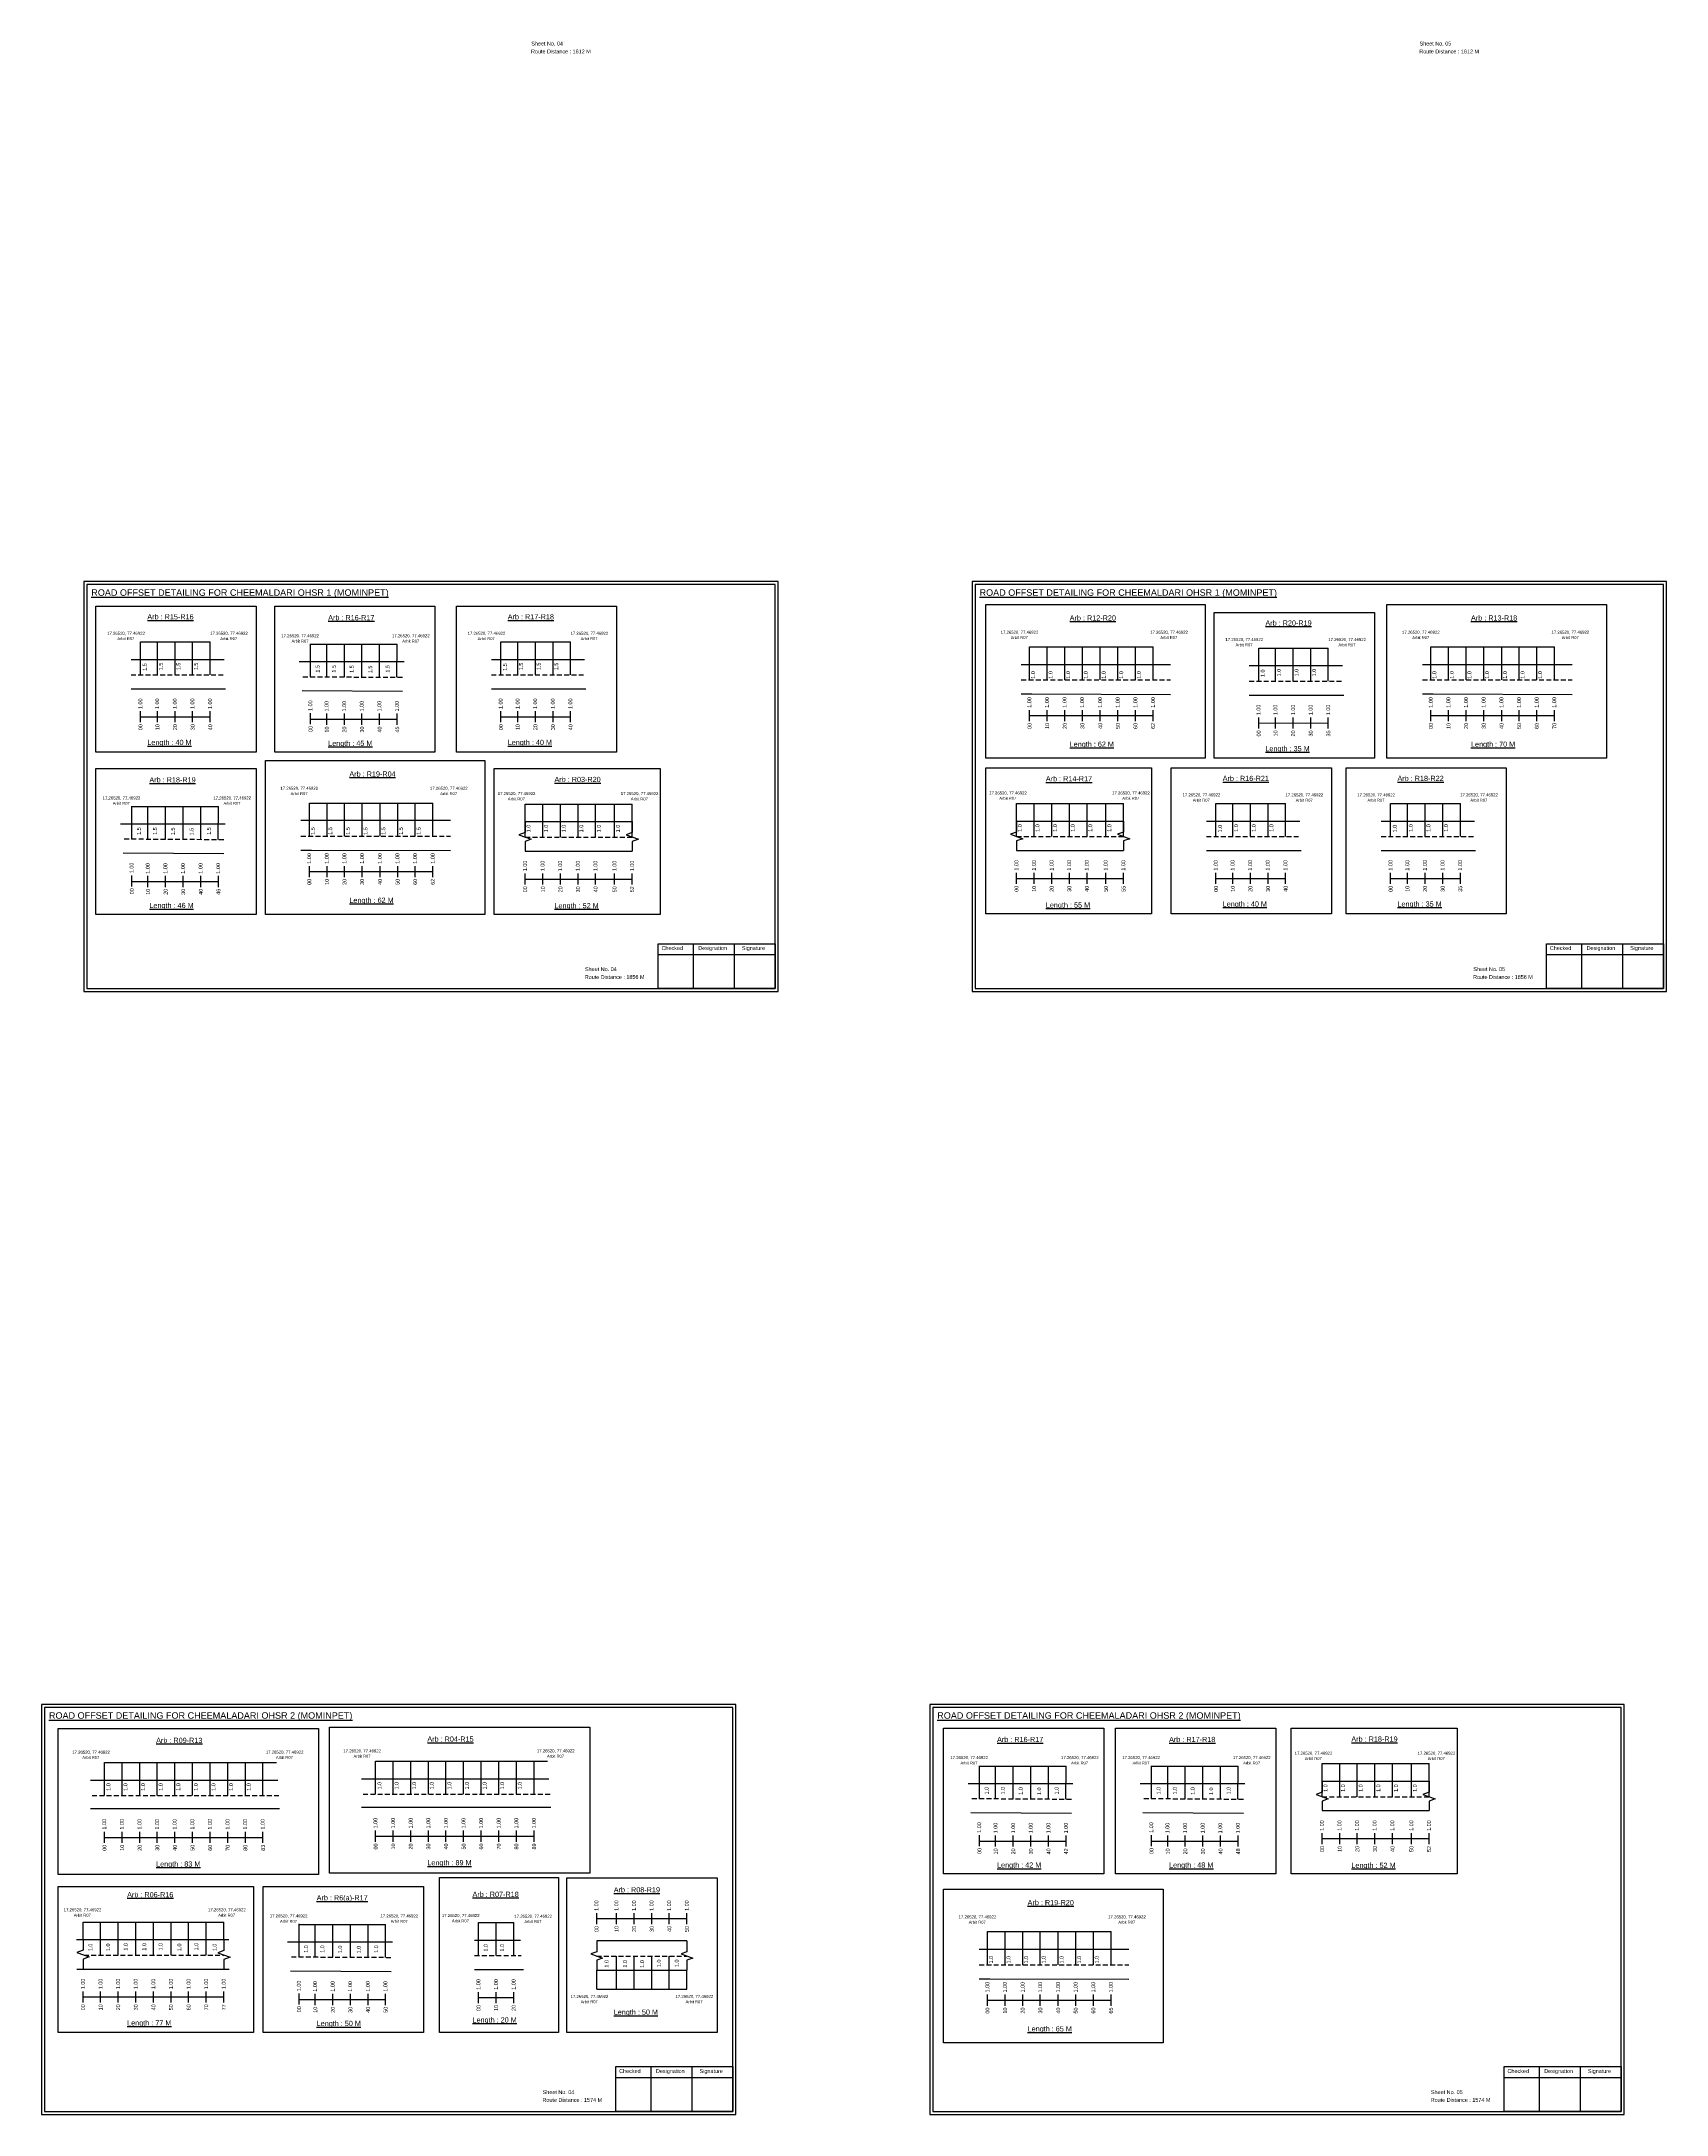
# Model space of a CAD drawing. Header units: inches. Extents: x -117 to 51867, y -12715 to 3423.
# Drawn here: x 22749 to 24005, y 190 to 1791 of the extents above; entities that cross this region are included whole.
import ezdxf

# ---------------------------------------------------------------- set-up
doc = ezdxf.new("R2010")
doc.units = ezdxf.units.IN
doc.header["$MEASUREMENT"] = 0
doc.linetypes.add('DASHED2', pattern=[0.375, 0.25, -0.125])
doc.layers.add('PDF_Geometry', color=7, linetype='Continuous')
doc.layers.add('PDF_Text', color=5, linetype='Continuous')
doc.styles.add('PDF Arial', font='arial.ttf')
doc.styles.get("Standard").update_dxf_attribs({"font": 'arial.ttf'})

msp = doc.modelspace()

# ---------------------------------------------------------------- linework, layer by layer
for p, q in [((22818.5, 1314.1), (22890.5, 1314.1)), ((22825.9, 1302.2), (22825.9, 1327.7)), ((22838.9, 1302.2), (22838.9, 1327.7)), ((22852.5, 1302.2), (22852.5, 1327.7)), ((22866.1, 1302.2), (22866.1, 1327.7)), ((22879.7, 1302.2), (22879.7, 1327.7)), ((22957.2, 1300.6), (22957.2, 1326.1)), ((22969.7, 1300.5), (22969.7, 1325.8)), ((22983.3, 1300.5), (22983.3, 1325.8)), ((22996.9, 1300.6), (22996.9, 1325.8)), ((23010.5, 1300.3), (23010.5, 1325.8)), ((23023.9, 1300.3), (23024.1, 1325.8)), ((23096.9, 1314.1), (23168.9, 1314.1)), ((23104.2, 1302.2), (23104.2, 1327.7)), ((23117.3, 1302.2), (23117.3, 1327.7)), ((23130.9, 1302.2), (23130.9, 1327.7)), ((23144.5, 1302.2), (23144.5, 1327.7)), ((23158.1, 1302.2), (23158.1, 1327.7)), ((23512.6, 1298.2), (23512.6, 1323.7)), ((23526.2, 1298.2), (23526.2, 1323.7)), ((23539.8, 1298.2), (23539.8, 1323.7)), ((23553.4, 1298.2), (23553.4, 1323.7)), ((23567.2, 1298.2), (23567.2, 1323.7)), ((23580.8, 1298.2), (23580.8, 1323.7)), ((23594.4, 1298.2), (23594.4, 1323.7)), ((23608, 1298.2), (23608, 1323.7)), ((23689.6, 1297.4), (23689.6, 1322.9)), ((23702.6, 1297.4), (23702.6, 1322.9)), ((23716.2, 1297.4), (23716.2, 1322.9)), ((23729.8, 1297.4), (23729.8, 1322.9)), ((23743.4, 1297.4), (23743.4, 1322.9)), ((23822.7, 1298.2), (23822.7, 1323.7)), ((23836.3, 1298.2), (23836.3, 1323.7)), ((23849.9, 1298.2), (23849.9, 1323.7)), ((23863.5, 1298.2), (23863.5, 1323.7)), ((23877.3, 1298.2), (23877.3, 1323.7)), ((23890.9, 1298.2), (23890.9, 1323.7)), ((23904.5, 1298.2), (23904.5, 1323.7)), ((23918.1, 1298.2), (23918.1, 1323.7)), ((23029.4, 1312.2), (22948.4, 1312.2)), ((23621.6, 1310), (23506.2, 1310)), ((23682.3, 1309.3), (23754.3, 1309.3)), ((23931.7, 1310), (23816.2, 1310)), ((22818.5, 1291.4), (22891.5, 1291.4)), ((22950.6, 1290), (23028.3, 1289.5)), ((23096.9, 1291.4), (23169.9, 1291.4)), ((23506.2, 1287.4), (23514.3, 1287.4)), ((23514.3, 1287.4), (23621.6, 1287.1)), ((23682.3, 1286.6), (23755.3, 1286.6)), ((23816.2, 1287.4), (23824.3, 1287.4)), ((23824.3, 1287.4), (23931.7, 1287.1)), ((22819.1, 1175.3), (22819.1, 1200.8)), ((22956.3, 1177.7), (22956.3, 1203.2)), ((22969.9, 1177.7), (22969.9, 1203.2)), ((22983.5, 1177.7), (22983.5, 1203.2)), ((22997.1, 1177.7), (22997.1, 1203.2)), ((23010.9, 1177.7), (23010.9, 1203.2)), ((23024.5, 1177.7), (23024.5, 1203.2)), ((23038.1, 1177.7), (23038.1, 1203.2)), ((23051.7, 1177.7), (23051.7, 1203.2)), ((23123, 1176.9), (23123, 1202.4)), ((23136.6, 1176.9), (23136.6, 1202.4)), ((23150.2, 1176.9), (23150.2, 1202.4)), ((23163.8, 1176.9), (23163.8, 1202.4)), ((23177.4, 1176.9), (23177.4, 1202.4)), ((23192, 1176.9), (23192, 1202.4)), ((23205.6, 1176.9), (23205.6, 1202.4)), ((23502.6, 1177.4), (23502.6, 1202.9)), ((23516.2, 1177.4), (23516.2, 1202.9)), ((23529.8, 1177.4), (23529.8, 1202.9)), ((23543.4, 1177.4), (23543.4, 1202.9)), ((23557, 1177.4), (23557, 1202.9)), ((23571.6, 1177.4), (23571.6, 1202.9)), ((23585.2, 1177.4), (23585.2, 1202.9)), ((23656.6, 1177.4), (23656.6, 1202.9)), ((23669.6, 1177.4), (23669.6, 1202.9)), ((23683.2, 1177.4), (23683.2, 1202.9)), ((23696.8, 1177.4), (23696.8, 1202.9)), ((23710.4, 1177.4), (23710.4, 1202.9)), ((23791.5, 1177.4), (23791.5, 1202.9)), ((23804.6, 1177.4), (23804.6, 1202.9)), ((23818.2, 1177.4), (23818.2, 1202.9)), ((23831.8, 1177.4), (23831.8, 1202.9)), ((23845.4, 1177.4), (23845.4, 1202.9)), ((22891.3, 1186.9), (22810.3, 1186.9)), ((22831.6, 1175.3), (22831.6, 1200.5)), ((22845.2, 1175.2), (22845.2, 1200.5)), ((22858.8, 1175.3), (22858.8, 1200.5)), ((22872.4, 1175), (22872.4, 1200.5)), ((22885.8, 1175), (22886, 1200.5)), ((23065.3, 1189.6), (22949.8, 1189.6)), ((23123, 1188.8), (23205.6, 1188.8)), ((23502.6, 1189.2), (23585.2, 1189.2)), ((23649.2, 1189.2), (23721.3, 1189.2)), ((23784.2, 1189.2), (23856.2, 1189.2)), ((22812.5, 1164.7), (22890.2, 1164.2)), ((22949.8, 1166.9), (22957.9, 1166.9)), ((22957.9, 1166.9), (23065.3, 1166.6)), ((23123, 1166.1), (23205.6, 1166.1)), ((23502.6, 1166.6), (23585.2, 1166.6)), ((23649.2, 1166.6), (23722.3, 1166.6)), ((23784.2, 1166.6), (23857.2, 1166.6)), ((22787.1, 448.6), (22931.9, 448.6)), ((22798, 436.8), (22798, 462.3)), ((22811.6, 436.8), (22811.6, 462.3)), ((22825.2, 436.8), (22825.2, 462.3)), ((22838.8, 436.8), (22838.8, 462.3)), ((22852.4, 436.8), (22852.4, 462.3)), ((22866, 436.8), (22866, 462.3)), ((22879.6, 436.8), (22879.6, 462.3)), ((22893.2, 436.8), (22893.2, 462.3)), ((22906.8, 436.8), (22906.8, 462.3)), ((22920.4, 436.8), (22920.4, 462.3)), ((22996.6, 449.6), (23141.3, 449.6)), ((23007.4, 437.7), (23007.4, 463.3)), ((23021, 437.7), (23021, 463.3)), ((23034.6, 437.7), (23034.6, 463.3)), ((23048.2, 437.7), (23048.2, 463.3)), ((23061.8, 437.7), (23061.8, 463.3)), ((23075.4, 437.7), (23075.4, 463.3)), ((23089, 437.7), (23089, 463.3)), ((23102.6, 437.7), (23102.6, 463.3)), ((23116.2, 437.7), (23116.2, 463.3)), ((23129.8, 437.7), (23129.8, 463.3)), ((23473.9, 434.2), (23473.9, 459.7)), ((23486.4, 434.2), (23486.4, 459.4)), ((23500, 434.1), (23500, 459.4)), ((23513.6, 434.2), (23513.6, 459.4)), ((23527.2, 433.9), (23527.2, 459.4)), ((23540.6, 433.9), (23540.8, 459.4)), ((23606.8, 434.2), (23606.8, 459.7)), ((23619.3, 434.2), (23619.3, 459.4)), ((23632.9, 434.1), (23632.9, 459.4)), ((23646.5, 434.2), (23646.5, 459.4)), ((23660.1, 433.9), (23660.1, 459.4)), ((23673.5, 433.9), (23673.7, 459.4)), ((23738.6, 435.8), (23738.6, 461.3)), ((23752.2, 435.8), (23752.2, 461.3)), ((23765.8, 435.8), (23765.8, 461.3)), ((23779.4, 435.8), (23779.4, 461.3)), ((23793, 435.8), (23793, 461.3)), ((23807.7, 435.8), (23807.7, 461.3)), ((23821.3, 435.8), (23821.3, 461.3)), ((23546.1, 445.8), (23465.1, 445.8)), ((23679, 445.8), (23598, 445.8)), ((23738.6, 447.7), (23821.3, 447.7)), ((22933.3, 426.5), (22787.1, 426.5)), ((23142.8, 427.4), (22996.6, 427.4)), ((23467.3, 423.6), (23545.1, 423.1)), ((23600.2, 423.6), (23677.9, 423.1)), ((23738.6, 425), (23821.3, 425)), ((22781.4, 325.4), (22781.4, 339)), ((22795, 313.5), (22795, 339)), ((22808.6, 313.5), (22808.6, 339)), ((22822.2, 313.5), (22822.2, 339)), ((22835.8, 313.5), (22835.8, 339)), ((22849.4, 313.5), (22849.4, 339)), ((22863, 313.5), (22863, 339)), ((22876.6, 313.5), (22876.6, 339)), ((22890.2, 325.4), (22890.2, 339)), ((22948.3, 311.9), (22948.3, 337.5)), ((22960.8, 311.9), (22960.8, 337.2)), ((22974.4, 311.8), (22974.4, 337.2)), ((22988, 311.9), (22988, 337.2)), ((23001.6, 311.6), (23001.6, 337.2)), ((23015, 311.7), (23015.2, 337.2)), ((23087, 313.1), (23087, 338.6)), ((23100.6, 313.1), (23100.6, 338.6)), ((23114.2, 313.1), (23114.2, 338.6)), ((22776.4, 325.4), (22894.1, 325.4)), ((23020.4, 323.5), (22939.5, 323.5)), ((23083.9, 324.9), (23119.4, 324.9)), ((23247.9, 324.6), (23178.2, 324.6)), ((23480.1, 306), (23480.1, 331.6)), ((23493.7, 306), (23493.7, 331.6)), ((23507.3, 306), (23507.3, 331.6)), ((23520.9, 306), (23520.9, 331.6)), ((23534.8, 306), (23534.8, 331.6)), ((23548.4, 306), (23548.4, 331.6)), ((23562, 306), (23562, 331.6)), ((23575.6, 306), (23575.6, 331.6)), ((23193.5, 287.2), (23193.5, 312.7)), ((23207.1, 287.2), (23207.1, 312.7)), ((23220.7, 287.2), (23220.7, 312.7)), ((23234.3, 287.2), (23234.3, 312.7)), ((23589.2, 317.9), (23473.7, 317.9)), ((22776.6, 302.7), (22894.4, 302.7)), ((22941.7, 301.3), (23019.4, 300.8)), ((23083.9, 302.3), (23121.8, 302.3)), ((23178.2, 301.9), (23247.9, 301.9)), ((23178.2, 287.2), (23178.2, 301.9)), ((23247.9, 287.2), (23247.9, 301.9)), ((23473.7, 295.2), (23481.8, 295.2)), ((23481.8, 295.2), (23589.2, 294.9))]:
    msp.add_line(p, q)
at = {"color": 5}
for p, q in [((22825.9, 1327.7), (22879.7, 1327.7)), ((22957.2, 1325.8), (23024.1, 1325.8)), ((23104.2, 1327.7), (23158.1, 1327.7)), ((23512.6, 1323.7), (23608, 1323.7)), ((23689.6, 1322.9), (23743.4, 1322.9)), ((23822.7, 1323.7), (23918.1, 1323.7)), ((22956.3, 1203.2), (23051.7, 1203.2)), ((23123, 1202.4), (23205.6, 1202.4)), ((23502.6, 1202.9), (23585.2, 1202.9)), ((23656.6, 1202.9), (23710.4, 1202.9)), ((23791.5, 1202.9), (23845.4, 1202.9)), ((22819.1, 1200.5), (22886, 1200.5)), ((22798, 462.3), (22930.8, 462.3)), ((23007.4, 463.3), (23140.2, 463.3)), ((23473.9, 459.4), (23540.8, 459.4)), ((23606.8, 459.4), (23673.7, 459.4)), ((23738.6, 461.3), (23821.3, 461.3)), ((22781.4, 339), (22890.2, 339)), ((22948.3, 337.2), (23015.2, 337.2)), ((23087, 338.6), (23114.2, 338.6)), ((23480.1, 331.6), (23575.6, 331.6)), ((23178.2, 287.2), (23247.9, 287.2))]:
    msp.add_line(p, q, dxfattribs=at)
at = {"linetype": 'DASHED2', "ltscale": 15}
for p, q in [((22818.5, 1302.2), (22891, 1302.2)), ((22951.3, 1300.7), (23029.6, 1300.3)), ((23096.9, 1302.2), (23169.4, 1302.2)), ((23506.2, 1298.2), (23621.6, 1298.2)), ((23682.3, 1297.4), (23754.8, 1297.4)), ((23816.2, 1298.2), (23931.7, 1298.2)), ((22813.2, 1175.5), (22891.5, 1175)), ((22949.8, 1177.7), (23065.3, 1177.7)), ((23123, 1176.9), (23205.6, 1176.9)), ((23502.6, 1177.4), (23585.2, 1177.4)), ((23649.2, 1177.4), (23721.8, 1177.4)), ((23784.2, 1177.4), (23856.7, 1177.4)), ((22788.4, 436.8), (22932.7, 436.8)), ((22997.8, 437.7), (23142.2, 437.7)), ((23468.1, 434.4), (23546.3, 433.9)), ((23600.9, 434.4), (23679.2, 433.9)), ((23738.6, 435.8), (23821.3, 435.8)), ((22782.2, 313.5), (22890.2, 313.5)), ((22942.4, 312.1), (23020.7, 311.7)), ((23083.9, 313.1), (23119.9, 313.1)), ((23178.2, 312.7), (23247.9, 312.7)), ((23473.7, 306), (23589.2, 306))]:
    msp.add_line(p, q, dxfattribs=at)
at = {"color": 217, "true_color": 0x93278f}
for p, q in [((22825.9, 1265.5), (22825.9, 1274)), ((22825.9, 1269.7), (22879.7, 1269.8)), ((22838.9, 1265.5), (22838.9, 1274)), ((22852.5, 1265.5), (22852.5, 1274)), ((22866.1, 1265.5), (22866.1, 1274)), ((22879.7, 1265.5), (22879.7, 1274)), ((22957.2, 1264), (22957.2, 1272.5)), ((22957.2, 1267.9), (23024.1, 1267.9)), ((22969.7, 1263.6), (22969.7, 1272.2)), ((22983.3, 1263.6), (22983.3, 1272.2)), ((22996.9, 1263.6), (22996.9, 1272.2)), ((23010.5, 1263.6), (23010.5, 1272.2)), ((23024.1, 1263.6), (23024.1, 1272.2)), ((23104.2, 1265.5), (23104.2, 1274)), ((23104.2, 1269.7), (23158.1, 1269.8)), ((23117.3, 1265.5), (23117.3, 1274)), ((23130.9, 1265.5), (23130.9, 1274)), ((23144.5, 1265.5), (23144.5, 1274)), ((23158.1, 1265.5), (23158.1, 1274)), ((23512.6, 1266.5), (23512.6, 1275)), ((23512.6, 1270.7), (23608, 1270.8)), ((23526.2, 1266.5), (23526.2, 1275)), ((23539.8, 1266.5), (23539.8, 1275)), ((23553.4, 1266.5), (23553.4, 1275)), ((23567.2, 1266.5), (23567.2, 1275)), ((23580.8, 1266.5), (23580.8, 1275)), ((23594.4, 1266.5), (23594.4, 1275)), ((23608, 1266.5), (23608, 1275)), ((23689.6, 1260.7), (23689.6, 1269.2)), ((23689.6, 1264.9), (23743.4, 1265)), ((23702.6, 1260.7), (23702.6, 1269.2)), ((23716.2, 1260.7), (23716.2, 1269.2)), ((23729.8, 1260.7), (23729.8, 1269.2)), ((23743.4, 1260.7), (23743.4, 1269.2)), ((23822.7, 1266.5), (23822.7, 1275)), ((23822.7, 1270.7), (23918.1, 1270.8)), ((23836.3, 1266.5), (23836.3, 1275)), ((23849.9, 1266.5), (23849.9, 1275)), ((23863.5, 1266.5), (23863.5, 1275)), ((23877.3, 1266.5), (23877.3, 1275)), ((23890.9, 1266.5), (23890.9, 1275)), ((23904.5, 1266.5), (23904.5, 1275)), ((23918.1, 1266.5), (23918.1, 1275)), ((22956.3, 1146), (22956.3, 1154.5)), ((22969.9, 1146), (22969.9, 1154.5)), ((22983.5, 1146), (22983.5, 1154.5)), ((22997.1, 1146), (22997.1, 1154.5)), ((23010.9, 1146), (23010.9, 1154.5)), ((23024.5, 1146), (23024.5, 1154.5)), ((23038.1, 1146), (23038.1, 1154.5)), ((23051.7, 1146), (23051.7, 1154.5)), ((22819.1, 1138.7), (22819.1, 1147.3)), ((22819.1, 1142.6), (22886, 1142.6)), ((22831.6, 1138.3), (22831.6, 1146.9)), ((22845.2, 1138.3), (22845.2, 1146.9)), ((22858.8, 1138.3), (22858.8, 1146.9)), ((22872.4, 1138.3), (22872.4, 1146.9)), ((22886, 1138.3), (22886, 1146.9)), ((22956.3, 1150.2), (23051.7, 1150.3)), ((23123, 1140.2), (23123, 1148.7)), ((23123, 1144.5), (23205.6, 1144.5)), ((23136.6, 1140.2), (23136.6, 1148.7)), ((23150.2, 1140.2), (23150.2, 1148.7)), ((23163.8, 1140.2), (23163.8, 1148.7)), ((23177.4, 1140.2), (23177.4, 1148.7)), ((23192, 1140.2), (23192, 1148.7)), ((23205.6, 1140.2), (23205.6, 1148.7)), ((23502.6, 1140.7), (23502.6, 1149.2)), ((23502.6, 1144.9), (23585.2, 1144.9)), ((23516.2, 1140.7), (23516.2, 1149.2)), ((23529.8, 1140.7), (23529.8, 1149.2)), ((23543.4, 1140.7), (23543.4, 1149.2)), ((23557, 1140.7), (23557, 1149.2)), ((23571.6, 1140.7), (23571.6, 1149.2)), ((23585.2, 1140.7), (23585.2, 1149.2)), ((23656.6, 1140.7), (23656.6, 1149.2)), ((23656.6, 1144.9), (23710.4, 1144.9)), ((23669.6, 1140.7), (23669.6, 1149.2)), ((23683.2, 1140.7), (23683.2, 1149.2)), ((23696.8, 1140.7), (23696.8, 1149.2)), ((23710.4, 1140.7), (23710.4, 1149.2)), ((23791.5, 1140.7), (23791.5, 1149.2)), ((23791.5, 1144.9), (23845.4, 1144.9)), ((23804.6, 1140.7), (23804.6, 1149.2)), ((23818.2, 1140.7), (23818.2, 1149.2)), ((23831.8, 1140.7), (23831.8, 1149.2)), ((23845.4, 1140.7), (23845.4, 1149.2)), ((22798, 400.1), (22798, 408.6)), ((22798, 404.3), (22920.4, 404.4)), ((22811.6, 400.1), (22811.6, 408.6)), ((22825.2, 400.1), (22825.2, 408.6)), ((22838.8, 400.1), (22838.8, 408.6)), ((22852.4, 400.1), (22852.4, 408.6)), ((22866, 400.1), (22866, 408.6)), ((22879.6, 400.1), (22879.6, 408.6)), ((22893.2, 400.1), (22893.2, 408.6)), ((22906.8, 400.1), (22906.8, 408.6)), ((22920.4, 400.1), (22920.4, 408.6)), ((23007.4, 401), (23007.4, 409.6)), ((23007.4, 405.3), (23129.8, 405.3)), ((23021, 401), (23021, 409.6)), ((23034.6, 401), (23034.6, 409.6)), ((23048.2, 401), (23048.2, 409.6)), ((23061.8, 401), (23061.8, 409.6)), ((23075.4, 401), (23075.4, 409.6)), ((23089, 401), (23089, 409.6)), ((23102.6, 401), (23102.6, 409.6)), ((23116.2, 401), (23116.2, 409.6)), ((23129.8, 401), (23129.8, 409.6)), ((23473.9, 397.6), (23473.9, 406.2)), ((23473.9, 401.5), (23540.8, 401.5)), ((23486.4, 397.2), (23486.4, 405.8)), ((23500, 397.2), (23500, 405.8)), ((23513.6, 397.2), (23513.6, 405.8)), ((23527.2, 397.2), (23527.2, 405.8)), ((23540.8, 397.2), (23540.8, 405.8)), ((23606.8, 397.6), (23606.8, 406.2)), ((23606.8, 401.5), (23673.7, 401.5)), ((23619.3, 397.2), (23619.3, 405.8)), ((23632.9, 397.2), (23632.9, 405.8)), ((23646.5, 397.2), (23646.5, 405.8)), ((23660.1, 397.2), (23660.1, 405.8)), ((23673.7, 397.2), (23673.7, 405.8)), ((23738.6, 399.1), (23738.6, 407.6)), ((23738.6, 403.4), (23821.3, 403.4)), ((23752.2, 399.1), (23752.2, 407.6)), ((23765.8, 399.1), (23765.8, 407.6)), ((23779.4, 399.1), (23779.4, 407.6)), ((23793, 399.1), (23793, 407.6)), ((23807.7, 399.1), (23807.7, 407.7)), ((23821.3, 399.1), (23821.3, 407.7)), ((23178.2, 337.3), (23178.2, 345.9)), ((23178.2, 341.6), (23247.9, 341.6)), ((23193.5, 337.3), (23193.5, 345.9)), ((23207.1, 337.3), (23207.1, 345.9)), ((23220.7, 337.3), (23220.7, 345.9)), ((23234.3, 337.3), (23234.3, 345.9)), ((23247.9, 337.3), (23247.9, 345.9)), ((22781.4, 276.8), (22781.4, 285.4)), ((22781.4, 281.1), (22890.2, 281.1)), ((22795, 276.8), (22795, 285.4)), ((22808.6, 276.8), (22808.6, 285.4)), ((22822.2, 276.8), (22822.2, 285.4)), ((22835.8, 276.8), (22835.8, 285.4)), ((22849.4, 276.8), (22849.4, 285.4)), ((22863, 276.8), (22863, 285.4)), ((22876.6, 276.8), (22876.6, 285.4)), ((22890.2, 276.8), (22890.2, 285.4)), ((22948.3, 275.3), (22948.3, 283.9)), ((22948.3, 279.2), (23015.2, 279.2)), ((22960.8, 274.9), (22960.8, 283.5)), ((22974.4, 274.9), (22974.4, 283.5)), ((22988, 274.9), (22988, 283.5)), ((23001.6, 274.9), (23001.6, 283.5)), ((23015.2, 274.9), (23015.2, 283.5)), ((23087, 276.4), (23087, 284.9)), ((23087, 280.6), (23114.2, 280.6)), ((23100.6, 276.4), (23100.6, 284.9)), ((23114.2, 276.4), (23114.2, 284.9)), ((23480.1, 274.3), (23480.1, 282.9)), ((23480.1, 278.6), (23575.6, 278.7)), ((23493.7, 274.3), (23493.7, 282.9)), ((23507.3, 274.3), (23507.3, 282.9)), ((23520.9, 274.3), (23520.9, 282.9)), ((23534.8, 274.3), (23534.8, 282.9)), ((23548.4, 274.3), (23548.4, 282.9)), ((23562, 274.3), (23562, 282.9)), ((23575.6, 274.3), (23575.6, 282.9))]:
    msp.add_line(p, q, dxfattribs=at)
for points in [[(22791.4, 1355.2), (22915.2, 1355.2), (22915.2, 1242.5), (22791.4, 1242.5)], [(22929.5, 1355.2), (23053.3, 1355.2), (23053.3, 1242.5), (22929.5, 1242.5)], [(23069.8, 1355.2), (23193.6, 1355.2), (23193.6, 1242.5), (23069.8, 1242.5)], [(23478.7, 1356.5), (23648.3, 1356.5), (23648.3, 1237.7), (23478.7, 1237.7)], [(23655.1, 1350.4), (23779, 1350.4), (23779, 1237.7), (23655.1, 1237.7)], [(23788.7, 1356.5), (23958.3, 1356.5), (23958.3, 1237.7), (23788.7, 1237.7)], [(22922.3, 1236), (23091.9, 1236), (23091.9, 1117.2), (22922.3, 1117.2)], [(22791.4, 1229.9), (22915.2, 1229.9), (22915.2, 1117.2), (22791.4, 1117.2)], [(23099.1, 1229.9), (23227.2, 1229.9), (23227.2, 1117.2), (23099.1, 1117.2)], [(23478.7, 1230.4), (23606.8, 1230.4), (23606.8, 1117.7), (23478.7, 1117.7)], [(23622.1, 1230.4), (23745.9, 1230.4), (23745.9, 1117.7), (23622.1, 1117.7)], [(23757.1, 1230.4), (23880.9, 1230.4), (23880.9, 1117.7), (23757.1, 1117.7)], [(22762.2, 488.4), (22963.4, 488.4), (22963.4, 375.7), (22762.2, 375.7)], [(22971.7, 489.4), (23172.9, 489.4), (23172.9, 376.7), (22971.7, 376.7)], [(23446.2, 488.8), (23570, 488.8), (23570, 376.1), (23446.2, 376.1)], [(23579.1, 488.8), (23702.9, 488.8), (23702.9, 376.1), (23579.1, 376.1)], [(23714.7, 488.8), (23842.8, 488.8), (23842.8, 376.1), (23714.7, 376.1)], [(23056.7, 373.4), (23148.7, 373.4), (23148.7, 253.8), (23056.7, 253.8)], [(23155.1, 373), (23271.4, 373), (23271.4, 253.8), (23155.1, 253.8)], [(22762.2, 366.5), (22913.1, 366.5), (22913.1, 253.8), (22762.2, 253.8)], [(22920.6, 366.5), (23044.4, 366.5), (23044.4, 253.8), (22920.6, 253.8)], [(23446.2, 364.4), (23615.8, 364.4), (23615.8, 245.6), (23446.2, 245.6)]]:
    msp.add_lwpolyline(points, close=True)
at = {"linetype": 'Continuous'}
for points in [[(23123, 1188.8), (23123, 1180.3), (23118.2, 1178.6), (23127.7, 1175.2), (23123, 1173.4), (23123, 1166.1)], [(23205.6, 1188.8), (23205.6, 1180.3), (23200.9, 1178.6), (23210.4, 1175.2), (23205.6, 1173.4), (23205.6, 1166.1)], [(23502.6, 1189.2), (23502.6, 1180.8), (23497.8, 1179.1), (23507.3, 1175.6), (23502.6, 1173.9), (23502.6, 1166.6)], [(23585.2, 1189.2), (23585.2, 1180.8), (23580.5, 1179.1), (23590, 1175.6), (23585.2, 1173.9), (23585.2, 1166.6)], [(23738.6, 447.7), (23738.6, 439.2), (23733.9, 437.5), (23743.3, 434.1), (23738.6, 432.3), (23738.6, 425)], [(23821.3, 447.7), (23821.3, 439.2), (23816.5, 437.5), (23826, 434.1), (23821.3, 432.3), (23821.3, 425)], [(22781.4, 325.7), (22781.4, 317.2), (22776.7, 315.5), (22786.2, 312.1), (22781.4, 310.3), (22781.4, 303)], [(22890.2, 325.4), (22890.2, 316.9), (22885.5, 315.2), (22895, 311.8), (22890.2, 310), (22890.2, 302.7)], [(23178.2, 324.6), (23178.2, 316), (23173.7, 314.4), (23182.7, 311.1), (23178.2, 309.5), (23178.2, 301.9)], [(23247.9, 324.6), (23247.9, 316), (23243.4, 314.4), (23252.4, 311.1), (23247.9, 309.5), (23247.9, 301.9)]]:
    msp.add_lwpolyline(points, dxfattribs=at)
at = {"layer": 'PDF_Geometry'}
for points in [[(22782, 1374.3), (22782, 1057.6), (23318.5, 1057.6), (23318.5, 1374.3)], [(22784.3, 1371.9), (22784.3, 1060), (23316.1, 1060), (23316.1, 1371.9)], [(23468.2, 1374.3), (23468.2, 1057.6), (24004.7, 1057.6), (24004.7, 1374.3)], [(23470.5, 1371.9), (23470.5, 1060), (24002.2, 1060), (24002.2, 1371.9)], [(22749.3, 507), (22749.3, 190.3), (23285.8, 190.3), (23285.8, 507)], [(22751.6, 504.7), (22751.6, 192.7), (23283.4, 192.7), (23283.4, 504.7)], [(23435.5, 507), (23435.5, 190.3), (23972, 190.3), (23972, 507)], [(23437.8, 504.7), (23437.8, 192.7), (23969.5, 192.7), (23969.5, 504.7)]]:
    msp.add_lwpolyline(points, close=True, dxfattribs=at)
at = {"layer": 'PDF_Geometry', "color": 242, "true_color": 0xcc1f26}
for points in [[(23316.1, 1059.9), (23225.7, 1059.9), (23225.7, 1094.5), (23316.1, 1094.5)], [(24002.2, 1059.9), (23911.9, 1059.9), (23911.9, 1094.5), (24002.2, 1094.5)], [(23283.4, 192.6), (23193, 192.6), (23193, 227.3), (23283.4, 227.3)], [(23969.5, 192.6), (23879.2, 192.6), (23879.2, 227.3), (23969.5, 227.3)]]:
    msp.add_lwpolyline(points, close=True, dxfattribs=at)
for points in [[(23252.7, 1094.5), (23252.7, 1059.9)], [(23284.4, 1094.5), (23284.4, 1059.9)], [(23938.9, 1094.5), (23938.9, 1059.9)], [(23970.6, 1094.5), (23970.6, 1059.9)], [(23225.7, 1086.1), (23316.1, 1086.1)], [(23911.9, 1086.1), (24002.2, 1086.1)], [(23220, 227.3), (23220, 192.6)], [(23251.7, 227.3), (23251.7, 192.6)], [(23906.2, 227.3), (23906.2, 192.6)], [(23937.9, 227.3), (23937.9, 192.6)], [(23193, 218.9), (23283.4, 218.9)], [(23879.2, 218.9), (23969.5, 218.9)]]:
    msp.add_lwpolyline(points, dxfattribs=at)

# ---------------------------------------------------------------- texts
for s, p in [('Sheet No. 04', (23127.7, 1788.2)), ('Route Distance : 1612 M', (23127.5, 1782.1)), ('Sheet No. 05', (23813.9, 1788.2)), ('Route Distance : 1612 M', (23813.7, 1782.1)), ('Sheet No. 04', (23169.2, 1073.4)), ('Sheet No. 05', (23855.4, 1073.4)), ('Route Distance : 1856 M', (23169, 1067.3)), ('Route Distance : 1856 M', (23855.2, 1067.3)), ('Sheet No. 04', (23136.5, 206.1)), ('Sheet No. 05', (23822.7, 206.1)), ('Route Distance : 1574 M', (23136.3, 200.1)), ('Route Distance : 1574 M', (23822.5, 200.1))]:
    msp.add_text(s, height=3).set_placement(p)
at = {"color": 242, "true_color": 0xcd2027}
for s, height, p in [('%%UROAD OFFSET DETAILING FOR CHEEMALDARI OHSR 1 (MOMINPET)', 5, (22787.8, 1363.2)), ('%%UROAD OFFSET DETAILING FOR CHEEMALDARI OHSR 1 (MOMINPET)', 5, (23474, 1363.2)), ('%%UArb : R15-R16', 4, (22831.1, 1345)), ('%%UArb : R16-R17', 4, (22970.8, 1344.3)), ('%%UArb : R17-R18', 4, (23109.5, 1345)), ('%%UArb : R12-R20', 4, (23543.6, 1344.1)), ('%%UArb : R13-R18', 4, (23853.6, 1344.1)), ('%%UArb : R20-R19', 4, (23694.8, 1340.2)), ('%%ULength : 40 M', 4, (22831.1, 1248)), ('%%ULength : 45 M', 4, (22970.8, 1247.3)), ('%%ULength : 40 M', 4, (23109.5, 1248)), ('%%ULength : 62 M', 4, (23543.6, 1246.6)), ('%%ULength : 70 M', 4, (23853.6, 1246.6)), ('%%ULength : 35 M', 4, (23694.8, 1243.2)), ('%%UArb : R18-R19', 4, (22832.7, 1219.1)), ('%%UArb : R19-R04', 4, (22987.2, 1223.6)), ('%%UArb : R03-R20', 4, (23145.6, 1219.4)), ('%%UArb : R14-R17', 4, (23525.2, 1219.9)), ('%%UArb : R16-R21', 4, (23661.8, 1220.2)), ('%%UArb : R18-R22', 4, (23796.8, 1220.2)), ('%%ULength : 46 M', 4, (22832.7, 1122.1)), ('%%ULength : 62 M', 4, (22987.2, 1126.1)), ('%%ULength : 52 M', 4, (23145.6, 1121.9)), ('%%ULength : 55 M', 4, (23525.2, 1122.4)), ('%%ULength : 40 M', 4, (23661.8, 1123.2)), ('%%ULength : 35 M', 4, (23796.8, 1123.2)), ('%%UROAD OFFSET DETAILING FOR CHEEMALADARI OHSR 2 (MOMINPET)', 5, (22755.1, 496)), ('%%UROAD OFFSET DETAILING FOR CHEEMALADARI OHSR 2 (MOMINPET)', 5, (23441.3, 496)), ('%%UArb : R09-R13', 4, (22837.9, 477.3)), ('%%UArb : R04-R15', 4, (23047.4, 478.3)), ('%%UArb : R16-R17', 4, (23487.5, 478)), ('%%UArb : R17-R18', 4, (23620.4, 478)), ('%%UArb : R18-R19', 4, (23761.2, 478.3)), ('%%ULength : 83 M', 4, (22837.9, 381.8)), ('%%ULength : 89 M', 4, (23047.4, 382.8)), ('%%ULength : 42 M', 4, (23487.5, 381)), ('%%ULength : 48 M', 4, (23620.4, 381)), ('%%ULength : 52 M', 4, (23761.2, 380.8)), ('%%UArb : R06-R16', 4, (22815.5, 358.1)), ('%%UArb : R6(a)-R17', 4, (22961.9, 355.7)), ('%%UArb : R07-R18', 4, (23082.3, 358.4)), ('%%UArb : R08-R19', 4, (23191.4, 361.9)), ('%%UArb : R19-R20', 4, (23511.1, 352)), ('%%ULength : 77 M', 4, (22815.5, 259.1)), ('%%ULength : 50 M', 4, (22961.9, 258.7)), ('%%ULength : 20 M', 4, (23082.3, 261.4)), ('%%ULength : 50 M', 4, (23191.4, 267.4)), ('%%ULength : 65 M', 4, (23511.1, 254.5))]:
    msp.add_text(s, height=height, dxfattribs=at).set_placement(p)
at = {"color": 5}
for s, height, p in [('17.26520, 77.46922', 2.34, (22800.1, 1333.1)), ('Arbit R07', 2.25, (22807.9, 1329)), ('17.26520, 77.46922', 2.34, (22879.6, 1333.1)), ('Arbit R07', 2.25, (22887.4, 1329)), ('17.26520, 77.46922', 2.34, (22934.6, 1331.2)), ('Arbit R07', 2.25, (22942.5, 1327.1)), ('17.26520, 77.46922', 2.34, (23020.1, 1331.2)), ('Arbit R07', 2.25, (23028, 1327.1)), ('17.26520, 77.46922', 2.34, (23078.5, 1333.1)), ('Arbit R07', 2.25, (23086.3, 1329)), ('17.26520, 77.46922', 2.34, (23158, 1333.1)), ('Arbit R07', 2.25, (23165.8, 1329)), ('17.26520, 77.46922', 2.34, (23490.3, 1333.9)), ('Arbit R07', 2.25, (23498.1, 1329.8)), ('17.26520, 77.46922', 2.34, (23605.8, 1333.9)), ('Arbit R07', 2.25, (23613.6, 1329.8)), ('17.26520, 77.46922', 2.34, (23663.9, 1328.3)), ('17.26520, 77.46922', 2.34, (23743.4, 1328.3)), ('17.26520, 77.46922', 2.34, (23800.3, 1333.9)), ('Arbit R07', 2.25, (23808.2, 1329.8)), ('17.26520, 77.46922', 2.34, (23915.8, 1333.9)), ('Arbit R07', 2.25, (23923.7, 1329.8)), ('Arbit R07', 2.25, (23671.7, 1324.2)), ('Arbit R07', 2.25, (23751.2, 1324.2)), ('17.26520, 77.46922', 2.34, (22796.6, 1205.9)), ('Arbit R07', 2.25, (22804.4, 1201.8)), ('17.26520, 77.46922', 2.34, (22882.1, 1205.9)), ('Arbit R07', 2.25, (22889.9, 1201.8)), ('17.26520, 77.46922', 2.34, (22933.9, 1213.4)), ('Arbit R07', 2.25, (22941.8, 1209.3)), ('17.26520, 77.46922', 2.34, (23049.4, 1213.4)), ('Arbit R07', 2.25, (23057.3, 1209.3)), ('17.26520, 77.46922', 2.34, (23101.8, 1209.3)), ('Arbit R07', 2.25, (23109.6, 1205.2)), ('17.26520, 77.46922', 2.34, (23196.8, 1209.3)), ('Arbit R07', 2.25, (23204.6, 1205.2)), ('17.26520, 77.46922', 2.34, (23481.4, 1209.8)), ('Arbit R07', 2.25, (23489.2, 1205.7)), ('17.26520, 77.46922', 2.34, (23576.4, 1209.8)), ('Arbit R07', 2.25, (23584.2, 1205.7)), ('17.26520, 77.46922', 2.34, (23630.8, 1208.3)), ('Arbit R07', 2.25, (23638.7, 1204.2)), ('17.26520, 77.46922', 2.34, (23710.3, 1208.3)), ('Arbit R07', 2.25, (23718.2, 1204.2)), ('17.26520, 77.46922', 2.34, (23765.8, 1208.3)), ('Arbit R07', 2.25, (23773.6, 1204.2)), ('17.26520, 77.46922', 2.34, (23845.3, 1208.3)), ('Arbit R07', 2.25, (23853.1, 1204.2)), ('17.26520, 77.46922', 2.34, (22773.1, 469)), ('Arbit R07', 2.25, (22780.9, 464.9)), ('17.26520, 77.46922', 2.34, (22922.6, 469)), ('Arbit R07', 2.25, (22930.4, 464.9)), ('17.26520, 77.46922', 2.34, (22982.5, 470)), ('Arbit R07', 2.25, (22990.4, 465.9)), ('17.26520, 77.46922', 2.34, (23132, 470)), ('Arbit R07', 2.25, (23139.9, 465.9)), ('17.26520, 77.46922', 2.34, (23451.4, 464.8)), ('17.26520, 77.46922', 2.34, (23536.9, 464.8)), ('17.26520, 77.46922', 2.34, (23584.2, 464.8)), ('17.26520, 77.46922', 2.34, (23669.7, 464.8)), ('17.26520, 77.46922', 2.34, (23717.4, 468.2)), ('Arbit R07', 2.25, (23725.2, 464.1)), ('17.26520, 77.46922', 2.34, (23812.4, 468.2)), ('Arbit R07', 2.25, (23820.2, 464.1)), ('Arbit R07', 2.25, (23459.2, 460.7)), ('Arbit R07', 2.25, (23544.7, 460.7)), ('Arbit R07', 2.25, (23592.1, 460.7)), ('Arbit R07', 2.25, (23677.6, 460.7)), ('17.26520, 77.46922', 2.34, (22766.5, 347.3)), ('Arbit R07', 2.25, (22774.3, 343.1)), ('17.26520, 77.46922', 2.34, (22878, 347.3)), ('Arbit R07', 2.25, (22885.8, 343.1)), ('17.26520, 77.46922', 2.34, (22925.7, 342.5)), ('Arbit R07', 2.25, (22933.6, 338.4)), ('17.26520, 77.46922', 2.34, (23011.2, 342.5)), ('Arbit R07', 2.25, (23019.1, 338.4)), ('17.26520, 77.46922', 2.34, (23058.6, 342.8)), ('Arbit R07', 2.25, (23066.4, 338.7)), ('17.26520, 77.46922', 2.34, (23114.6, 342.3)), ('Arbit R07', 2.25, (23122.4, 338.2)), ('17.26520, 77.46922', 2.34, (23457.8, 341.8)), ('Arbit R07', 2.25, (23465.6, 337.7)), ('17.26520, 77.46922', 2.34, (23573.3, 341.8)), ('Arbit R07', 2.25, (23581.1, 337.7)), ('17.26520, 77.46922', 2.34, (23158.1, 280.4)), ('Arbit R07', 2.25, (23165.9, 276.3)), ('17.26520, 77.46922', 2.34, (23239.1, 280.4)), ('Arbit R07', 2.25, (23246.9, 276.3))]:
    msp.add_text(s, height=height, dxfattribs=at).set_placement(p)
for s, p in [('1.5', (22830.5, 1305.3)), ('1.5', (22843, 1305.8)), ('1.5', (22856.6, 1305.8)), ('1.5', (22870.2, 1305.8)), ('1.5', (22964.1, 1303.9)), ('1.5', (22976.7, 1303.9)), ('1.5', (22990.5, 1303.7)), ('1.5', (23004.8, 1303.5)), ('1.5', (23018.3, 1303.9)), ('1.5', (23108.9, 1305.3)), ('1.5', (23121.3, 1305.8)), ('1.5', (23134.9, 1305.8)), ('1.5', (23148.5, 1305.8)), ('1.0', (23516.8, 1299.2)), ('1.0', (23530.3, 1299.2)), ('1.0', (23543.9, 1299.2)), ('1.0', (23557.5, 1299.2)), ('1.0', (23571.3, 1299.2)), ('1.0', (23584.9, 1299.2)), ('1.0', (23598.5, 1299.2)), ('1.0', (23694.2, 1300.5)), ('1.0', (23706.7, 1301)), ('1.0', (23720.3, 1301)), ('1.0', (23733.9, 1301)), ('1.0', (23826.8, 1299.2)), ('1.0', (23840.3, 1299.2)), ('1.0', (23853.9, 1299.2)), ('1.0', (23867.5, 1299.2)), ('1.0', (23881.3, 1299.2)), ('1.0', (23894.9, 1299.2)), ('1.0', (23908.5, 1299.2)), ('1.0', (23127, 1180.6)), ('1.0', (23140.6, 1180.6)), ('1.0', (23154.2, 1180.6)), ('1.0', (23167.8, 1180.6)), ('1.0', (23181.4, 1180.6)), ('1.0', (23196.1, 1180.6)), ('1.0', (23506.6, 1181)), ('1.0', (23520.2, 1181)), ('1.0', (23533.8, 1181)), ('1.0', (23547.4, 1181)), ('1.0', (23561, 1181)), ('1.0', (23575.7, 1181)), ('1.0', (23661.2, 1180.5)), ('1.0', (23673.7, 1181)), ('1.0', (23687.3, 1181)), ('1.0', (23700.9, 1181)), ('1.0', (23796.2, 1180.5)), ('1.0', (23808.6, 1181)), ('1.0', (23822.2, 1181)), ('1.0', (23835.8, 1181)), ('1.5', (22826.1, 1178.6)), ('1.5', (22838.6, 1178.6)), ('1.5', (22852.4, 1178.4)), ('1.5', (22866.7, 1178.2)), ('1.5', (22880.2, 1178.6)), ('1.5', (22960.4, 1178.7)), ('1.5', (22973.9, 1178.7)), ('1.5', (22987.5, 1178.7)), ('1.5', (23001.1, 1178.7)), ('1.5', (23014.9, 1178.7)), ('1.5', (23028.5, 1178.7)), ('1.5', (23042.1, 1178.7)), ('1.0', (22802.5, 440.4)), ('1.0', (22815.7, 440.4)), ('1.0', (22829.3, 440.4)), ('1.0', (22842.9, 440.4)), ('1.0', (22856.5, 440.4)), ('1.0', (22870.1, 440.4)), ('1.0', (22883.7, 440.4)), ('1.0', (22897.3, 440.4)), ('1.0', (22910.9, 440.4)), ('1.0', (23011.9, 441.4)), ('1.0', (23025.1, 441.4)), ('1.0', (23038.7, 441.4)), ('1.0', (23052.3, 441.4)), ('1.0', (23065.9, 441.4)), ('1.0', (23079.5, 441.4)), ('1.0', (23093.1, 441.4)), ('1.0', (23106.7, 441.4)), ('1.0', (23120.3, 441.4)), ('1.0', (23480.9, 437.5)), ('1.0', (23493.5, 437.5)), ('1.0', (23507.2, 437.3)), ('1.0', (23521.5, 437.1)), ('1.0', (23535, 437.5)), ('1.0', (23613.7, 437.5)), ('1.0', (23626.3, 437.5)), ('1.0', (23640.1, 437.3)), ('1.0', (23654.4, 437.1)), ('1.0', (23667.9, 437.5)), ('1.0', (23742.7, 439.5)), ('1.0', (23756.3, 439.5)), ('1.0', (23769.9, 439.5)), ('1.0', (23783.5, 439.5)), ('1.0', (23797.1, 439.5)), ('1.0', (23811.7, 439.5)), ('1.0', (22788.6, 316.5)), ('1.0', (22802.3, 316.6)), ('1.0', (22815.9, 316.9)), ('1.0', (22830.2, 316.9)), ('1.0', (22842.8, 317)), ('1.0', (22857.3, 316.6)), ('1.0', (22870.4, 317)), ('1.0', (22884.6, 316.5)), ('1.0', (22955.2, 315.2)), ('1.0', (22967.8, 315.2)), ('1.0', (22981.5, 315)), ('1.0', (22995.9, 314.8)), ('1.0', (23009.4, 315.2)), ('1.0', (23094, 316.2)), ('1.0', (23106.6, 316.2)), ('1.0', (23187.3, 303.8)), ('1.0', (23201.6, 303.8)), ('1.0', (23214.8, 303.7)), ('1.0', (23227.7, 304.2)), ('1.0', (23241.5, 304.2)), ('1.0', (23484.3, 307)), ('1.0', (23497.8, 307)), ('1.0', (23511.4, 307)), ('1.0', (23525, 307)), ('1.0', (23538.8, 307)), ('1.0', (23552.4, 307)), ('1.0', (23566, 307))]:
    msp.add_text(s, height=3, rotation=90).set_placement(p)
at = {"color": 217, "true_color": 0x93278f}
for s, p in [('1.00', (22827.2, 1275.8)), ('1.00', (22840.2, 1275.8)), ('1.00', (22853.8, 1275.8)), ('1.00', (22867.4, 1275.8)), ('1.00', (22881, 1275.8)), ('1.00', (22958.5, 1274.3)), ('1.00', (22971, 1273.9)), ('1.00', (22984.6, 1273.9)), ('1.00', (22998.2, 1273.9)), ('1.00', (23011.8, 1273.9)), ('1.00', (23025.4, 1273.9)), ('1.00', (23105.5, 1275.8)), ('1.00', (23118.6, 1275.8)), ('1.00', (23132.2, 1275.8)), ('1.00', (23145.8, 1275.8)), ('1.00', (23159.4, 1275.8)), ('1.00', (23513.9, 1276.8)), ('1.00', (23527.5, 1276.8)), ('1.00', (23541.1, 1276.8)), ('1.00', (23554.7, 1276.8)), ('1.00', (23568.6, 1276.8)), ('1.00', (23582.2, 1276.8)), ('1.00', (23595.8, 1276.8)), ('1.00', (23609.4, 1276.8)), ('1.00', (23824, 1276.8)), ('1.00', (23837.6, 1276.8)), ('1.00', (23851.2, 1276.8)), ('1.00', (23864.8, 1276.8)), ('1.00', (23878.6, 1276.8)), ('1.00', (23892.2, 1276.8)), ('1.00', (23905.8, 1276.8)), ('1.00', (23919.4, 1276.8)), ('00', (23514.1, 1260.4)), ('10', (23527.7, 1260.4)), ('20', (23541.3, 1260.4)), ('30', (23554.9, 1260.4)), ('40', (23568.7, 1260.4)), ('50', (23582.3, 1260.4)), ('60', (23595.9, 1260.4)), ('62', (23609.5, 1260.4)), ('1.00', (23690.9, 1271)), ('1.00', (23704, 1271)), ('1.00', (23717.6, 1271)), ('1.00', (23731.2, 1271)), ('1.00', (23744.8, 1271)), ('00', (23824.1, 1260.4)), ('10', (23837.7, 1260.4)), ('20', (23851.3, 1260.4)), ('30', (23864.9, 1260.4)), ('40', (23878.7, 1260.4)), ('50', (23892.3, 1260.4)), ('60', (23905.9, 1260.4)), ('70', (23919.5, 1260.4)), ('00', (22827.3, 1259.4)), ('10', (22840.4, 1259.4)), ('20', (22854, 1259.4)), ('30', (22867.6, 1259.4)), ('40', (22881.2, 1259.4)), ('00', (22958.7, 1258)), ('10', (22971.2, 1257.6)), ('20', (22984.8, 1257.6)), ('30', (22998.4, 1257.6)), ('40', (23012, 1257.6)), ('45', (23025.6, 1257.6)), ('00', (23105.7, 1259.4)), ('10', (23118.7, 1259.4)), ('20', (23132.3, 1259.4)), ('30', (23145.9, 1259.4)), ('40', (23159.5, 1259.4)), ('00', (23691.1, 1254.6)), ('10', (23704.1, 1254.6)), ('20', (23717.7, 1254.6)), ('30', (23731.3, 1254.6)), ('35', (23744.9, 1254.6)), ('1.00', (22820.4, 1149)), ('1.00', (22832.9, 1148.6)), ('1.00', (22846.5, 1148.6)), ('1.00', (22860.1, 1148.6)), ('1.00', (22873.7, 1148.6)), ('1.00', (22887.3, 1148.6)), ('1.00', (22957.6, 1156.3)), ('1.00', (22971.2, 1156.3)), ('1.00', (22984.8, 1156.3)), ('1.00', (22998.4, 1156.3)), ('1.00', (23012.2, 1156.3)), ('1.00', (23025.8, 1156.3)), ('1.00', (23039.4, 1156.3)), ('1.00', (23053, 1156.3)), ('1.00', (23124.3, 1150.5)), ('1.00', (23137.9, 1150.5)), ('1.00', (23151.5, 1150.5)), ('1.00', (23165.1, 1150.5)), ('1.00', (23178.7, 1150.5)), ('1.00', (23193.4, 1150.5)), ('1.00', (23207, 1150.5)), ('1.00', (23503.9, 1151)), ('1.00', (23517.5, 1151)), ('1.00', (23531.1, 1151)), ('1.00', (23544.7, 1151)), ('1.00', (23558.3, 1151)), ('1.00', (23572.9, 1151)), ('1.00', (23586.5, 1151)), ('1.00', (23657.9, 1151)), ('1.00', (23670.9, 1151)), ('1.00', (23684.5, 1151)), ('1.00', (23698.1, 1151)), ('1.00', (23711.7, 1151)), ('1.00', (23792.9, 1151)), ('1.00', (23805.9, 1151)), ('1.00', (23819.5, 1151)), ('1.00', (23833.1, 1151)), ('1.00', (23846.7, 1151)), ('00', (22820.6, 1132.7)), ('10', (22833.1, 1132.3)), ('20', (22846.7, 1132.3)), ('30', (22860.3, 1132.3)), ('40', (22873.9, 1132.3)), ('46', (22887.5, 1132.3)), ('00', (22957.7, 1140)), ('10', (22971.3, 1140)), ('20', (22984.9, 1140)), ('30', (22998.5, 1140)), ('40', (23012.3, 1140)), ('50', (23025.9, 1140)), ('60', (23039.5, 1140)), ('62', (23053.1, 1140)), ('00', (23124.5, 1134.2)), ('10', (23138.1, 1134.2)), ('20', (23151.7, 1134.2)), ('30', (23165.3, 1134.2)), ('40', (23178.9, 1134.2)), ('50', (23193.5, 1134.2)), ('52', (23207.1, 1134.2)), ('00', (23504, 1134.6)), ('10', (23517.6, 1134.6)), ('20', (23531.2, 1134.6)), ('30', (23544.8, 1134.6)), ('40', (23558.4, 1134.6)), ('50', (23573.1, 1134.6)), ('55', (23586.7, 1134.6)), ('00', (23658.1, 1134.6)), ('10', (23671.1, 1134.6)), ('20', (23684.7, 1134.6)), ('30', (23698.3, 1134.6)), ('40', (23711.9, 1134.6)), ('00', (23793, 1134.6)), ('10', (23806, 1134.6)), ('20', (23819.6, 1134.6)), ('30', (23833.2, 1134.6)), ('35', (23846.8, 1134.6)), ('1.00', (22799.3, 410.4)), ('1.00', (22812.9, 410.4)), ('1.00', (22826.5, 410.4)), ('1.00', (22840.1, 410.4)), ('1.00', (22853.7, 410.4)), ('1.00', (22867.3, 410.4)), ('1.00', (22880.9, 410.4)), ('1.00', (22894.5, 410.4)), ('1.00', (22908.1, 410.4)), ('1.00', (22921.7, 410.4)), ('1.00', (23008.8, 411.3)), ('1.00', (23022.4, 411.3)), ('1.00', (23036, 411.3)), ('1.00', (23049.6, 411.3)), ('1.00', (23063.2, 411.3)), ('1.00', (23076.8, 411.3)), ('1.00', (23090.4, 411.3)), ('1.00', (23104, 411.3)), ('1.00', (23117.6, 411.3)), ('1.00', (23131.2, 411.3)), ('1.00', (23739.9, 409.4)), ('1.00', (23753.5, 409.4)), ('1.00', (23767.1, 409.4)), ('1.00', (23780.7, 409.4)), ('1.00', (23794.3, 409.4)), ('1.00', (23809, 409.4)), ('1.00', (23822.6, 409.4)), ('1.00', (23475.2, 407.9)), ('1.00', (23487.8, 407.5)), ('1.00', (23501.4, 407.5)), ('1.00', (23515, 407.5)), ('1.00', (23528.6, 407.5)), ('1.00', (23542.2, 407.5)), ('1.00', (23608.1, 407.9)), ('1.00', (23620.6, 407.5)), ('1.00', (23634.2, 407.5)), ('1.00', (23647.8, 407.5)), ('1.00', (23661.4, 407.5)), ('1.00', (23675, 407.5)), ('00', (22799.5, 394)), ('10', (22813.1, 394)), ('20', (22826.7, 394)), ('30', (22840.3, 394)), ('40', (22853.9, 394)), ('50', (22867.5, 394)), ('60', (22881.1, 394)), ('70', (22894.7, 394)), ('80', (22908.3, 394)), ('83', (22921.9, 394)), ('00', (23008.9, 395)), ('10', (23022.5, 395)), ('20', (23036.1, 395)), ('30', (23049.7, 395)), ('40', (23063.3, 395)), ('50', (23076.9, 395)), ('60', (23090.5, 395)), ('70', (23104.1, 395)), ('80', (23117.7, 395)), ('89', (23131.3, 395)), ('00', (23475.4, 391.6)), ('10', (23487.9, 391.2)), ('20', (23501.5, 391.2)), ('30', (23515.1, 391.2)), ('40', (23528.7, 391.2)), ('42', (23542.3, 391.2)), ('00', (23608.3, 391.6)), ('10', (23620.8, 391.2)), ('20', (23634.4, 391.2)), ('30', (23648, 391.2)), ('40', (23661.6, 391.2)), ('48', (23675.2, 391.2)), ('00', (23740.1, 393.1)), ('10', (23753.7, 393.1)), ('20', (23767.3, 393.1)), ('30', (23780.9, 393.1)), ('40', (23794.5, 393.1)), ('50', (23809.1, 393.1)), ('52', (23822.7, 393.1)), ('1.00', (23179.5, 347.6)), ('1.00', (23194.9, 347.6)), ('1.00', (23208.5, 347.6)), ('1.00', (23222.1, 347.6)), ('1.00', (23235.7, 347.6)), ('1.00', (23249.3, 347.6)), ('00', (23179.6, 331.3)), ('10', (23195, 331.3)), ('20', (23208.6, 331.3)), ('30', (23222.2, 331.3)), ('40', (23235.8, 331.3)), ('50', (23249.4, 331.3)), ('1.00', (22782.8, 287.1)), ('1.00', (22796.4, 287.1)), ('1.00', (22810, 287.1)), ('1.00', (22823.6, 287.1)), ('1.00', (22837.2, 287.1)), ('1.00', (22850.8, 287.1)), ('1.00', (22864.4, 287.1)), ('1.00', (22878, 287.1)), ('1.00', (22891.6, 287.1)), ('1.00', (22949.6, 285.6)), ('1.00', (22962.1, 285.2)), ('1.00', (22975.7, 285.2)), ('1.00', (22989.3, 285.2)), ('1.00', (23002.9, 285.2)), ('1.00', (23016.5, 285.2)), ('1.00', (23088.3, 286.7)), ('1.00', (23101.9, 286.7)), ('1.00', (23115.5, 286.7)), ('1.00', (23481.5, 284.6)), ('1.00', (23495.1, 284.6)), ('1.00', (23508.7, 284.6)), ('1.00', (23522.3, 284.6)), ('1.00', (23536.1, 284.6)), ('1.00', (23549.7, 284.6)), ('1.00', (23563.3, 284.6)), ('1.00', (23576.9, 284.6)), ('00', (22782.9, 270.8)), ('10', (22796.5, 270.8)), ('20', (22810.1, 270.8)), ('30', (22823.7, 270.8)), ('40', (22837.3, 270.8)), ('50', (22850.9, 270.8)), ('60', (22864.5, 270.8)), ('70', (22878.1, 270.8)), ('77', (22891.7, 270.8)), ('00', (22949.8, 269.3)), ('10', (22962.3, 268.9)), ('20', (22975.9, 268.9)), ('30', (22989.5, 268.9)), ('40', (23003.1, 268.9)), ('50', (23016.7, 268.9)), ('00', (23088.4, 270.3)), ('10', (23102, 270.3)), ('20', (23115.6, 270.3)), ('00', (23481.6, 268.3)), ('10', (23495.2, 268.3)), ('20', (23508.8, 268.3)), ('30', (23522.4, 268.3)), ('40', (23536.2, 268.3)), ('50', (23549.8, 268.3)), ('60', (23563.4, 268.3)), ('65', (23577, 268.3))]:
    msp.add_text(s, height=3, rotation=90, dxfattribs=at).set_placement(p)
at = {"layer": 'PDF_Text', "color": 7, "attachment_point": 7, "style": 'PDF Arial'}
for s, insert, char_height in [('Checked', (23228.3, 1089.6), 3), ('Designation', (23256.7, 1088.8), 3.001), ('Signature', (23290.4, 1088.8), 3), ('Checked', (23914.5, 1089.6), 3), ('Designation', (23942.9, 1088.8), 3.001), ('Signature', (23976.6, 1088.8), 3), ('Checked', (23195.6, 222.4), 3), ('Designation', (23224, 221.5), 3.001), ('Signature', (23257.7, 221.5), 3), ('Checked', (23881.8, 222.4), 3), ('Designation', (23910.2, 221.5), 3.001), ('Signature', (23943.9, 221.5), 3)]:
    msp.add_mtext(s, dxfattribs=dict(at, insert=insert, char_height=char_height))

doc.saveas('drawing.dxf')
